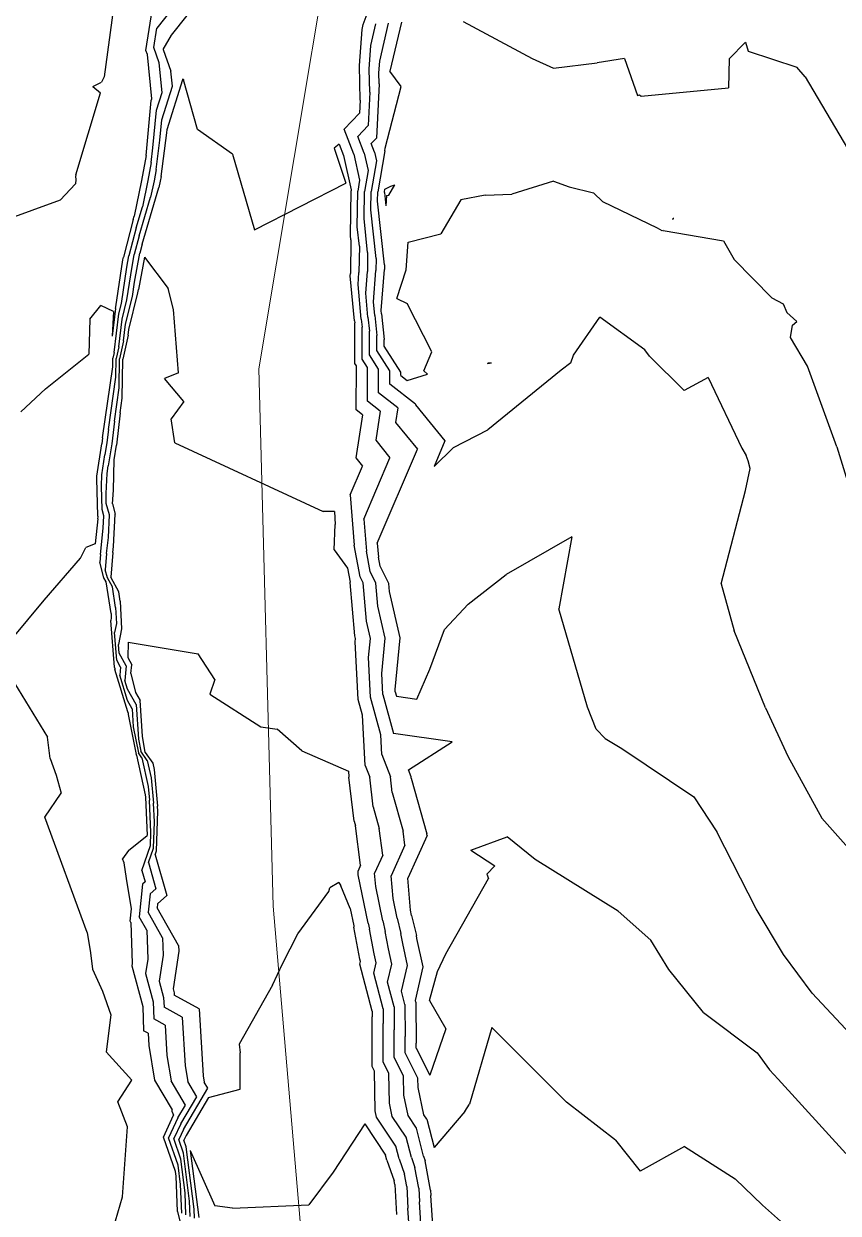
# Model space of a CAD drawing. Header units: metres. Extents: x -1120501 to 1198934, y -4928884 to 66998.
# Drawn here: x -1076.6 to -996.3, y 601.4 to 718.6 of the extents above; entities that cross this region are included whole.
import ezdxf

# ---------------------------------------------------------------- set-up
doc = ezdxf.new("R2010")
doc.units = ezdxf.units.M
doc.layers.add('CL', color=5, linetype='Continuous')
doc.layers.add('SURF2CONTOURS', color=7, linetype='Continuous', lineweight=0)

msp = doc.modelspace()

# ---------------------------------------------------------------- linework, layer by layer
at = {"color": 7, "lineweight": 0}
msp.add_circle((-684.64, 190.5), 66807.04, dxfattribs=at)
at = {"layer": 'CL', "linetype": 'Continuous', "lineweight": 0}
msp.add_lwpolyline([(-1035.69, 1461.09), (-1082.93, 1413.37), (-1091.26, 1383.15), (-1084.6, 1351.38), (-1067.7, 1290.1), (-1046.16, 1235.13), (-1016.3, 1185.51), (-1006.06, 1146.36), (-1008.09, 1097.22), (-1020.7, 1053.43), (-1024.74, 1018.09), (-1020.94, 965.61), (-1026.65, 923.13), (-1037.71, 875.18), (-1038.43, 823.3), (-1042.95, 747.27), (-1053.42, 684.56), (-1051.99, 631.61), (-1045.09, 551.05), (-1064.13, 492.27), (-1082.45, 432.3), (-1085.55, 405.76), (-1067.58, 367.8), (-1082.93, 319.26)], dxfattribs=at)
at = {"layer": 'SURF2CONTOURS', "color": 4, "linetype": 'Continuous', "lineweight": -3}
for p, q in [((-1060.88, 721.41, 272), (-1063.48, 718.14, 272)), ((-1067.73, 720.16, 273), (-1068.67, 713.35, 273)), ((-1042.37, 716.44, 272), (-1041.87, 718.57, 272)), ((-1039.37, 718.72, 273), (-1040.49, 713.91, 273)), ((-1063.77, 716.22, 272), (-1063.48, 718.14, 272)), ((-1063.24, 714.73, 272), (-1063.77, 716.22, 272)), ((-1042.53, 714.1, 272), (-1042.37, 716.44, 272)), ((-1062.95, 711.8, 272), (-1063.24, 714.73, 272)), ((-1042.49, 711.85, 272), (-1042.53, 714.1, 272)), ((-1039.4, 712.39, 273), (-1040.49, 713.91, 273)), ((-1069.79, 712.4, 273), (-1068.94, 712.81, 273)), ((-1068.67, 713.35, 273), (-1068.94, 712.81, 273)), ((-1062.45, 708.17, 271), (-1060.92, 713.08, 271)), ((-1060.89, 713.16, 271), (-1060.93, 713.09, 271)), ((-1060.93, 713.09, 271), (-1060.93, 713.09, 271)), ((-1060.92, 713.08, 271), (-1060.93, 713.09, 271)), ((-1060.89, 713.16, 271), (-1060.85, 713.06, 271)), ((-1059.45, 708.15, 271), (-1060.85, 713.06, 271)), ((-1071.45, 703.69, 273), (-1069.04, 711.76, 273)), ((-1069.79, 712.4, 273), (-1069.04, 711.76, 273)), ((-1063.5, 710.06, 272), (-1062.95, 711.8, 272)), ((-1042.49, 711.85, 272), (-1042.65, 708.54, 272)), ((-1040.98, 706.31, 273), (-1039.4, 712.39, 273)), ((-1063.85, 706.35, 272), (-1063.5, 710.06, 272)), ((-1062.49, 707.84, 271), (-1062.45, 708.17, 271)), ((-1056, 705.72, 271), (-1059.45, 708.15, 271)), ((-1043.67, 707.47, 272), (-1042.65, 708.54, 272)), ((-1063.05, 703.52, 271), (-1062.49, 707.84, 271)), ((-1043.04, 705.82, 272), (-1043.67, 707.47, 272)), ((-1064.04, 704.9, 272), (-1063.85, 706.35, 272)), ((-1056, 705.72, 271), (-1053.86, 698.28, 271)), ((-1045.5, 706.72, 271), (-1045.98, 706.31, 271)), ((-1045.98, 706.31, 271), (-1044.84, 702.87, 271)), ((-1045.5, 706.72, 271), (-1045.08, 705.61, 271)), ((-1045.08, 705.61, 271), (-1044.31, 702.2, 271)), ((-1043.04, 705.82, 272), (-1042.65, 704.12, 272)), ((-1040.99, 706.04, 273), (-1041.7, 702.02, 273)), ((-1040.99, 706.04, 273), (-1040.98, 706.31, 273)), ((-1040.99, 706.04, 273), (-1040.99, 706.04, 273)), ((-1040.99, 706.04, 273), (-1040.99, 706.04, 273)), ((-1040.99, 706.04, 273), (-1040.99, 706.04, 273)), ((-1064.04, 704.9, 272), (-1064.36, 703.12, 272)), ((-1071.45, 703.69, 273), (-1071.48, 703.52, 273)), ((-1071.48, 703.52, 273), (-1071.46, 703.22, 273)), ((-1063.05, 703.52, 271), (-1063.13, 703.07, 271)), ((-1042.65, 704.12, 272), (-1043.01, 702.06, 272)), ((-1071.48, 702.8, 273), (-1073.01, 701.19, 273)), ((-1071.46, 703.22, 273), (-1071.48, 702.8, 273)), ((-1064.92, 696.86, 271), (-1063.27, 702.44, 271)), ((-1064.36, 703.12, 272), (-1064.9, 700.55, 272)), ((-1063.13, 703.07, 271), (-1063.27, 702.44, 271)), ((-1053.86, 698.28, 271), (-1044.84, 702.87, 271)), ((-1044.38, 697.71, 271), (-1044.33, 702.1, 271)), ((-1044.31, 702.2, 271), (-1044.33, 702.1, 271)), ((-1024.36, 703.08, 273), (-1028.49, 701.77, 273)), ((-1024.36, 703.08, 273), (-1022.82, 702.52, 273)), ((-1022.82, 702.52, 273), (-1020.44, 701.93, 273)), ((-1073.01, 701.19, 273), (-1078.6, 699.16, 273)), ((-1043.05, 699.4, 272), (-1043.01, 702.06, 272)), ((-1041.71, 701.09, 273), (-1041.7, 702.02, 273)), ((-1041.04, 694.81, 273), (-1041.71, 701.09, 273)), ((-1033.52, 701.21, 273), (-1035.47, 697.87, 273)), ((-1031.12, 701.68, 273), (-1033.52, 701.21, 273)), ((-1031.12, 701.68, 273), (-1028.49, 701.77, 273)), ((-1020.44, 701.93, 273), (-1019.5, 701.04, 273)), ((-1014.12, 698.42, 273), (-1019.5, 701.04, 273)), ((-1065.52, 698.48, 272), (-1064.9, 700.55, 272)), ((-1042.69, 696.05, 272), (-1043.05, 699.4, 272)), ((-1012.64, 699.32, 273), (-1012.58, 699.4, 273)), ((-1012.64, 699.32, 273), (-1012.52, 699.38, 273)), ((-1012.58, 699.4, 273), (-1012.56, 699.4, 273)), ((-1012.52, 699.38, 273), (-1012.56, 699.4, 273)), ((-1065.52, 698.48, 272), (-1066.23, 695.7, 272)), ((-1044.34, 697.29, 271), (-1044.38, 697.71, 271)), ((-1038.69, 697.06, 273), (-1035.47, 697.87, 273)), ((-1013.66, 698.17, 273), (-1014.12, 698.42, 273)), ((-1013.55, 698.21, 273), (-1013.66, 698.17, 273)), ((-1013.55, 698.21, 273), (-1007.63, 697.18, 273)), ((-1064.92, 696.86, 271), (-1065.15, 695.96, 271)), ((-1044.34, 697.29, 271), (-1044.38, 693.97, 271)), ((-1038.91, 694.32, 273), (-1038.69, 697.06, 273)), ((-1007.63, 697.18, 273), (-1006.55, 695.36, 273)), ((-1066.43, 694.58, 272), (-1066.23, 695.7, 272)), ((-1065.67, 693.11, 271), (-1065.15, 695.96, 271)), ((-1042.69, 696.05, 272), (-1042.71, 694.16, 272)), ((-1006.55, 695.36, 273), (-1002.85, 691.57, 273)), ((-1066.97, 691.02, 272), (-1066.43, 694.58, 272)), ((-1044.4, 693.73, 271), (-1044.38, 693.97, 271)), ((-1042.88, 692.02, 272), (-1042.71, 694.16, 272)), ((-1041.36, 690.32, 273), (-1041.04, 694.35, 273)), ((-1041.04, 694.81, 273), (-1041.04, 694.35, 273)), ((-1039.81, 691.5, 273), (-1038.91, 694.32, 273)), ((-1065.88, 691.71, 271), (-1065.67, 693.11, 271)), ((-1044, 689.31, 271), (-1044.4, 693.73, 271)), ((-1066.56, 688.96, 271), (-1065.88, 691.71, 271)), ((-1042.66, 689.65, 272), (-1042.88, 692.02, 272)), ((-1002.85, 691.57, 273), (-1001.72, 690.97, 273)), ((-1067.22, 689.99, 272), (-1066.97, 691.02, 272)), ((-1039.81, 691.5, 273), (-1038.79, 691.02, 273)), ((-1036.38, 686.26, 273), (-1038.79, 691.02, 273)), ((-1001.72, 690.97, 273), (-1001.36, 690.12, 273)), ((-1067.69, 686.17, 272), (-1067.22, 689.99, 272)), ((-1044, 689.31, 271), (-1043.97, 689.09, 271)), ((-1042.66, 689.65, 272), (-1042.51, 688.27, 272)), ((-1041.33, 689.99, 273), (-1041.36, 690.32, 273)), ((-1041.33, 689.99, 273), (-1041.05, 687.45, 273)), ((-1000.4, 689.23, 273), (-1001.36, 690.12, 273)), ((-1000.82, 688.87, 273), (-1000.4, 689.23, 273)), ((-1066.76, 687.32, 271), (-1066.56, 688.96, 271)), ((-1043.95, 685.09, 271), (-1043.97, 689.09, 271)), ((-1042.5, 685.95, 272), (-1042.51, 688.27, 272)), ((-1001.02, 687.66, 273), (-1000.82, 688.87, 273)), ((-1066.76, 687.32, 271), (-1067.14, 685.55, 271)), ((-1041.05, 686.82, 273), (-1041.05, 687.45, 273)), ((-999.35, 684.84, 273), (-1001.02, 687.66, 273)), ((-1067.69, 686.17, 272), (-1067.8, 685.63, 272)), ((-1041.61, 684.54, 272), (-1042.5, 685.95, 272)), ((-1039.42, 684.23, 273), (-1041.05, 686.82, 273)), ((-1037.14, 684.39, 273), (-1036.38, 686.26, 273)), ((-1068.82, 677.76, 272), (-1067.82, 684.78, 272)), ((-1067.82, 684.78, 272), (-1067.8, 685.63, 272)), ((-1067.19, 682.7, 271), (-1067.14, 685.55, 271)), ((-1043.8, 684.86, 271), (-1043.95, 685.09, 271)), ((-1043.81, 680.52, 271), (-1043.8, 684.86, 271)), ((-1041.62, 682.22, 272), (-1041.61, 684.54, 272)), ((-996.45, 676.87, 273), (-999.35, 684.84, 273)), ((-1039.42, 683.92, 273), (-1039.42, 684.23, 273)), ((-1039.42, 683.92, 273), (-1038.8, 683.43, 273)), ((-1038.8, 683.43, 273), (-1036.79, 684.03, 273)), ((-1037.14, 684.39, 273), (-1036.79, 684.03, 273)), ((-1067.66, 679.42, 271), (-1067.19, 682.7, 271)), ((-1039.72, 680.74, 272), (-1041.62, 682.22, 272)), ((-1043.21, 680.05, 271), (-1043.87, 675.8, 271)), ((-1043.21, 680.05, 271), (-1043.81, 680.52, 271)), ((-1039.72, 680.74, 272), (-1039.94, 679.29, 272)), ((-1067.66, 679.42, 271), (-1067.92, 677.19, 271)), ((-1039.94, 679.29, 272), (-1037.78, 676.64, 272)), ((-1068.82, 677.76, 272), (-1068.86, 677.46, 272)), ((-1069.39, 673.98, 272), (-1068.9, 677.17, 272)), ((-1068.86, 677.46, 272), (-1068.9, 677.17, 272)), ((-1067.92, 677.19, 271), (-1068.27, 675, 271)), ((-1041.74, 667.4, 272), (-1037.78, 676.64, 272)), ((-996.45, 676.87, 273), (-993.1, 665.97, 273)), ((-1043.87, 675.8, 271), (-1043.2, 674.99, 271)), ((-1069.4, 673.74, 272), (-1069.39, 673.98, 272)), ((-1068.48, 672.28, 271), (-1068.38, 674.27, 271)), ((-1068.38, 674.27, 271), (-1068.27, 675, 271)), ((-1044.42, 672.15, 271), (-1043.2, 674.99, 271)), ((-1069.29, 670.09, 272), (-1069.4, 673.74, 272)), ((-1068.45, 671.31, 271), (-1068.48, 672.28, 271)), ((-1044.42, 672.15, 271), (-1044.02, 667.21, 271)), ((-1068.15, 670.17, 271), (-1068.45, 671.31, 271)), ((-1069.28, 669.79, 272), (-1069.54, 667.31, 272)), ((-1069.27, 669.99, 272), (-1069.29, 670.09, 272)), ((-1069.28, 669.79, 272), (-1069.27, 669.99, 272)), ((-1068.25, 667.96, 271), (-1068.15, 670.17, 271)), ((-1070.99, 665.91, 272), (-1070.46, 666.96, 272)), ((-1069.54, 667.31, 272), (-1070.46, 666.96, 272)), ((-1068.42, 666.38, 271), (-1068.25, 667.96, 271)), ((-1043.44, 664.07, 271), (-1044.02, 667.21, 271)), ((-1041.74, 667.4, 272), (-1041.63, 666.01, 272)), ((-1022.58, 668.01, 272), (-1029.04, 664.3, 272)), ((-1022.58, 668.01, 272), (-1023.85, 660.92, 272)), ((-1074.58, 661.76, 272), (-1070.99, 665.91, 272)), ((-1068.42, 666.38, 271), (-1068.55, 664.78, 271)), ((-1041.46, 665.13, 272), (-1041.63, 666.01, 272)), ((-1068.32, 663.96, 271), (-1068.55, 664.78, 271)), ((-1040.61, 663.42, 272), (-1041.46, 665.13, 272)), ((-1067.84, 663.09, 271), (-1068.32, 663.96, 271)), ((-1043.14, 663.47, 271), (-1043.44, 664.07, 271)), ((-1042.81, 659.72, 271), (-1043.14, 663.47, 271)), ((-1040.54, 662.62, 272), (-1040.61, 663.42, 272)), ((-1032.79, 661.37, 272), (-1029.04, 664.3, 272)), ((-1067.53, 661.06, 271), (-1067.84, 663.09, 271)), ((-1039.5, 658.05, 272), (-1040.54, 662.62, 272)), ((-1077.81, 657.9, 272), (-1074.58, 661.76, 272)), ((-1035.11, 658.9, 272), (-1032.79, 661.37, 272)), ((-1067.53, 661.06, 271), (-1067.46, 659.49, 271)), ((-1021.03, 651.23, 272), (-1023.85, 660.92, 272)), ((-1067.46, 659.49, 271), (-1067.63, 658.59, 271)), ((-1042.42, 658.01, 271), (-1042.81, 659.72, 271)), ((-1036.57, 654.96, 272), (-1035.11, 658.9, 272)), ((-1067.42, 655.87, 271), (-1067.63, 658.59, 271)), ((-1066.31, 657.65, 270), (-1066.34, 656.11, 270)), ((-1066.31, 657.65, 270), (-1059.39, 656.49, 270)), ((-1042.61, 656.11, 271), (-1042.42, 658.01, 271)), ((-1039.99, 652.98, 272), (-1039.5, 658.05, 272)), ((-1057.74, 653.97, 270), (-1059.39, 656.49, 270)), ((-1078.99, 655.97, 272), (-1074.26, 648.26, 272)), ((-1067.42, 655.85, 271), (-1067.42, 655.87, 271)), ((-1067.05, 655.18, 271), (-1067.42, 655.85, 271)), ((-1066.34, 656.11, 270), (-1065.95, 655.41, 270)), ((-1066.03, 654.56, 270), (-1065.95, 655.41, 270)), ((-1042.4, 652.23, 271), (-1042.61, 656.11, 271)), ((-1067.05, 655.18, 271), (-1067.12, 654.4, 271)), ((-1066.36, 651.88, 271), (-1067.12, 654.4, 271)), ((-1066.03, 654.56, 270), (-1065.57, 652.67, 270)), ((-1037.83, 652.03, 272), (-1036.57, 654.96, 272)), ((-1057.74, 653.97, 270), (-1058.24, 652.52, 270)), ((-1039.98, 652.75, 272), (-1039.99, 652.98, 272)), ((-1065.91, 651.08, 271), (-1066.36, 651.88, 271)), ((-1065.57, 652.67, 270), (-1065.12, 651.88, 270)), ((-1064.89, 648.37, 270), (-1065.12, 651.88, 270)), ((-1058.24, 652.52, 270), (-1053.22, 649.29, 270)), ((-1041.4, 648.51, 271), (-1042.4, 652.23, 271)), ((-1039.98, 652.75, 272), (-1039.86, 652.31, 272)), ((-1039.86, 652.31, 272), (-1037.83, 652.03, 272)), ((-1065.91, 651.08, 271), (-1065.79, 649.3, 271)), ((-1020.16, 649.06, 272), (-1021.03, 651.23, 272)), ((-1073.97, 646.16, 272), (-1074.26, 648.26, 272)), ((-1065.79, 649.3, 271), (-1065.29, 646.73, 271)), ((-1064.62, 646.76, 270), (-1064.89, 648.37, 270)), ((-1053.22, 649.29, 270), (-1051.62, 649.05, 270)), ((-1049.18, 646.92, 270), (-1051.62, 649.05, 270)), ((-1041.29, 646.58, 271), (-1041.4, 648.51, 271)), ((-1019.29, 648.13, 272), (-1020.16, 649.06, 272)), ((-1019.29, 648.13, 272), (-1017.63, 647.15, 272)), ((-1017.63, 647.15, 272), (-1010.55, 642.39, 272)), ((-1073.97, 646.16, 272), (-1073.4, 644.53, 272)), ((-1064.94, 646.25, 271), (-1065.29, 646.73, 271)), ((-1064.94, 646.25, 271), (-1064.33, 643.42, 271)), ((-1064.62, 646.76, 270), (-1063.88, 645.72, 270)), ((-1049.18, 646.92, 270), (-1044.58, 644.93, 270)), ((-1041.29, 646.58, 271), (-1040.45, 644.36, 271)), ((-1063.88, 645.72, 270), (-1063.74, 645.09, 270)), ((-1063.74, 645.09, 270), (-1063.39, 641.46, 270)), ((-1044.58, 644.93, 270), (-1044.55, 644.36, 270)), ((-1073.4, 644.53, 272), (-1072.9, 642.75, 272)), ((-1044.55, 644.36, 270), (-1044.53, 644.33, 270)), ((-1044.03, 639.99, 270), (-1044.53, 644.33, 270)), ((-1040.28, 642.81, 271), (-1040.45, 644.36, 271)), ((-1074.5, 640.4, 272), (-1072.9, 642.75, 272)), ((-1064.33, 643.42, 271), (-1064.2, 642.07, 271)), ((-1040.28, 642.81, 271), (-1039.2, 639.01, 271)), ((-1010.55, 642.39, 272), (-1008.27, 638.96, 272)), ((-1064.06, 638.87, 271), (-1064.2, 642.07, 271)), ((-1063.37, 640.99, 270), (-1063.39, 641.46, 270)), ((-1070.35, 629.03, 272), (-1074.5, 640.4, 272)), ((-1063.5, 637.06, 270), (-1063.37, 640.99, 270)), ((-1044.03, 639.99, 270), (-1043.9, 639.53, 270)), ((-1064.1, 637.6, 271), (-1064.06, 638.87, 271)), ((-1043.39, 635.66, 270), (-1043.9, 639.53, 270)), ((-1039.02, 637.62, 271), (-1039.2, 639.01, 271)), ((-1004.41, 631.36, 272), (-1008.27, 638.96, 272)), ((-1064.94, 635.14, 271), (-1064.1, 637.6, 271)), ((-1063.63, 636.68, 270), (-1063.5, 637.06, 270)), ((-1063.63, 636.68, 270), (-1062.5, 632.67, 270)), ((-1039.02, 637.62, 271), (-1040.38, 634.62, 271)), ((-1043.39, 635.66, 270), (-1043.64, 635.11, 270)), ((-1064.94, 635.14, 271), (-1064.62, 634.01, 271)), ((-1043.61, 634.7, 270), (-1043.64, 635.11, 270)), ((-1042.64, 629.93, 270), (-1043.61, 634.7, 270)), ((-1040.18, 632.39, 271), (-1040.38, 634.62, 271)), ((-1064.87, 633.78, 271), (-1065.21, 630.58, 271)), ((-1064.62, 634.01, 271), (-1064.87, 633.78, 271)), ((-1063.39, 631.85, 270), (-1063.43, 631.47, 270)), ((-1062.5, 632.67, 270), (-1063.39, 631.85, 270)), ((-1039.79, 630.44, 271), (-1040.18, 632.39, 271)), ((-1061.33, 627.73, 270), (-1063.43, 631.47, 270)), ((-1001.7, 626.85, 272), (-1004.41, 631.36, 272)), ((-1064.47, 629.26, 271), (-1065.21, 630.58, 271)), ((-1042.64, 629.93, 270), (-1042.5, 629.35, 270)), ((-1039.79, 630.44, 271), (-1039.42, 628.93, 271)), ((-1070.35, 629.03, 272), (-1070.02, 627.01, 272)), ((-1064.47, 629.26, 271), (-1064.37, 626.39, 271)), ((-1042.04, 626.92, 270), (-1042.5, 629.35, 270)), ((-1039.23, 627.93, 271), (-1039.42, 628.93, 271)), ((-1061.31, 627.2, 270), (-1061.87, 623.49, 270)), ((-1061.33, 627.73, 270), (-1061.31, 627.2, 270)), ((-1038.76, 625.77, 271), (-1039.23, 627.93, 271)), ((-1070.02, 627.01, 272), (-1069.82, 625.41, 272)), ((-1064.37, 626.39, 271), (-1064.58, 624.99, 271)), ((-1042.09, 625.01, 270), (-1041.85, 626.04, 270)), ((-1041.85, 626.04, 270), (-1042.04, 626.92, 270)), ((-998.88, 623.04, 272), (-1001.7, 626.85, 272)), ((-1069.82, 625.41, 272), (-1068.83, 623.26, 272)), ((-1064.58, 624.99, 271), (-1063.83, 622.18, 271)), ((-1041.16, 621.49, 270), (-1042.09, 625.01, 270)), ((-1039.35, 623.23, 271), (-1038.76, 625.77, 271)), ((-1068.83, 623.26, 272), (-1067.99, 620.92, 272)), ((-1061.87, 623.49, 270), (-1061.76, 623.09, 270)), ((-1061.76, 623.09, 270), (-1061.75, 622.84, 270)), ((-1059.3, 621.49, 270), (-1061.75, 622.84, 270)), ((-1039.01, 621.93, 271), (-1039.35, 623.23, 271)), ((-992.4, 616.11, 272), (-998.88, 623.04, 272)), ((-1063.83, 622.18, 271), (-1063.77, 620.51, 271)), ((-1059.3, 621.49, 270), (-1058.9, 614.9, 270)), ((-1041.16, 621.49, 270), (-1041.15, 620.07, 270)), ((-1039.01, 621.93, 271), (-1038.99, 618.77, 271)), ((-1067.99, 620.92, 272), (-1068.45, 617.26, 272)), ((-1062.65, 619.9, 271), (-1063.77, 620.51, 271)), ((-1041.16, 616.27, 270), (-1041.15, 620.07, 270)), ((-1062.65, 619.9, 271), (-1062.47, 616.89, 271)), ((-1030.44, 619.66, 271), (-1032.66, 612.1, 271)), ((-1030.44, 619.66, 271), (-1023.1, 612.29, 271)), ((-1038.99, 617.17, 271), (-1038.99, 618.77, 271)), ((-1068.45, 617.26, 272), (-1065.93, 614.48, 272)), ((-1062.47, 616.89, 271), (-1062.06, 614.41, 271)), ((-1037.73, 614.68, 271), (-1038.99, 617.17, 271)), ((-1040.59, 615.13, 270), (-1041.16, 616.27, 270)), ((-1067.32, 612.33, 272), (-1065.93, 614.48, 272)), ((-1060.64, 612.02, 271), (-1062.06, 614.41, 271)), ((-1058.9, 614.9, 270), (-1058.8, 614.27, 270)), ((-1058.44, 613.67, 270), (-1058.8, 614.27, 270)), ((-1040.53, 612.22, 270), (-1040.59, 615.13, 270)), ((-1037.72, 613.76, 271), (-1037.73, 614.68, 271)), ((-1060.85, 609.6, 270), (-1058.44, 613.67, 270)), ((-1037.15, 611.05, 271), (-1037.72, 613.76, 271)), ((-1066.37, 609.87, 272), (-1067.32, 612.33, 272)), ((-1061.4, 610.75, 271), (-1060.64, 612.02, 271)), ((-1040.26, 610.91, 270), (-1040.53, 612.22, 270)), ((-1033.12, 611.38, 271), (-1032.66, 612.1, 271)), ((-1018.26, 608.56, 271), (-1023.1, 612.29, 271)), ((-1061.4, 610.75, 271), (-1062.31, 608.79, 271)), ((-1038.89, 608.86, 270), (-1040.26, 610.91, 270)), ((-1036.87, 610.62, 271), (-1037.15, 611.05, 271)), ((-1033.12, 611.38, 271), (-1036.15, 607.85, 271)), ((-1066.84, 602.97, 272), (-1066.37, 609.87, 272)), ((-1060.85, 609.6, 270), (-1061.3, 608.63, 270)), ((-1042.98, 610.18, 269), (-1046.08, 605.42, 269)), ((-1042.98, 610.18, 269), (-1040.92, 607.09, 269)), ((-1036.87, 610.62, 271), (-1036.15, 607.85, 271)), ((-1061.37, 606.09, 271), (-1062.31, 608.79, 271)), ((-1060.84, 607.29, 270), (-1061.3, 608.63, 270)), ((-1038.38, 606.85, 270), (-1038.89, 608.86, 270)), ((-1018.26, 608.56, 271), (-1015.84, 605.51, 271)), ((-1060.24, 602.56, 270), (-1060.84, 607.29, 270)), ((-1060.19, 607.54, 269), (-1057.75, 602.09, 269)), ((-1060.19, 607.54, 269), (-1059.34, 600.93, 269)), ((-1011.47, 607.94, 271), (-1015.84, 605.51, 271)), ((-1011.47, 607.94, 271), (-1006.45, 604.75, 271)), ((-1061.13, 604.2, 271), (-1061.37, 606.09, 271)), ((-1040.79, 606.59, 269), (-1040.92, 607.09, 269)), ((-1040.79, 606.59, 269), (-1040.08, 604.57, 269)), ((-1038.38, 606.85, 270), (-1038.03, 605.87, 270)), ((-1046.08, 605.42, 269), (-1048.48, 602.2, 269)), ((-1037.66, 603.83, 270), (-1038.03, 605.87, 270)), ((-1061.02, 601.36, 271), (-1061.13, 604.2, 271)), ((-1040.01, 604.18, 269), (-1040.08, 604.57, 269)), ((-1040.01, 604.18, 269), (-1039.86, 601.25, 269)), ((-1037.66, 603.83, 270), (-1037.59, 602.49, 270)), ((-1003.77, 602.17, 271), (-1006.45, 604.75, 271)), ((-1067.76, 599.84, 272), (-1066.84, 602.97, 272)), ((-1060.18, 601.05, 270), (-1060.24, 602.56, 270)), ((-1037.37, 599.26, 270), (-1037.59, 602.49, 270)), ((-1056.02, 601.87, 269), (-1057.75, 602.09, 269)), ((-1056.02, 601.87, 269), (-1048.48, 602.2, 269)), ((-997.57, 596.68, 271), (-1003.77, 602.17, 271))]:
    msp.add_line(p, q, dxfattribs=at)
at = {"layer": 'SURF2CONTOURS', "color": 2, "linetype": 'Continuous', "lineweight": -3}
for p, q in [((-1062.04, 717.45, 271.5), (-1058.72, 721.63, 271.5)), ((-1064.54, 715.94, 272.5), (-1063.91, 720.09, 272.5)), ((-1043.24, 718, 271.5), (-1043.12, 718.5, 271.5)), ((-1043.12, 718.5, 271.5), (-1042.74, 719.55, 271.5)), ((-1041.5, 714.88, 272.5), (-1040.62, 718.64, 272.5)), ((-1033.27, 718.8, 273.5), (-1026.48, 715.15, 273.5)), ((-1062.85, 716.05, 271.5), (-1062.04, 717.45, 271.5)), ((-1043.48, 714.45, 271.5), (-1043.24, 718, 271.5)), ((-1005.46, 716.77, 273.5), (-1007.04, 715.11, 273.5)), ((-1005.46, 716.77, 273.5), (-1005.19, 715.88, 273.5)), ((-1064.4, 715.56, 272.5), (-1064.54, 715.94, 272.5)), ((-1063.97, 711.17, 272.5), (-1064.4, 715.56, 272.5)), ((-1062.85, 716.05, 271.5), (-1062.08, 713.91, 271.5)), ((-1026.48, 715.15, 273.5), (-1024.36, 714.2, 273.5)), ((-1017.37, 715.15, 273.5), (-1020.06, 714.72, 273.5)), ((-1017.37, 715.15, 273.5), (-1016.1, 711.52, 273.5)), ((-1007.04, 715.11, 273.5), (-1007.13, 712.26, 273.5)), ((-1005.19, 715.88, 273.5), (-1000.38, 714.31, 273.5)), ((-1061.94, 712.44, 271.5), (-1062.08, 713.91, 271.5)), ((-1043.42, 711.05, 271.5), (-1043.48, 714.45, 271.5)), ((-1041.58, 713.74, 272.5), (-1041.5, 714.88, 272.5)), ((-1024.36, 714.2, 273.5), (-1020.06, 714.72, 273.5)), ((-999.57, 713.34, 273.5), (-1000.38, 714.31, 273.5)), ((-1041.56, 712.65, 272.5), (-1041.82, 707.29, 272.5)), ((-1041.56, 712.65, 272.5), (-1041.58, 713.74, 272.5)), ((-999.57, 713.34, 273.5), (-993.14, 702.46, 273.5)), ((-1062.98, 709.12, 271.5), (-1061.94, 712.44, 271.5)), ((-1016.1, 711.52, 273.5), (-1015.91, 711.57, 273.5)), ((-1015.91, 711.57, 273.5), (-1015.74, 711.43, 273.5)), ((-1015.74, 711.43, 273.5), (-1007.13, 712.26, 273.5)), ((-1064.53, 705.61, 272.5), (-1064.02, 711, 272.5)), ((-1064.02, 711, 272.5), (-1063.97, 711.17, 272.5)), ((-1043.42, 711.05, 271.5), (-1043.48, 709.78, 271.5)), ((-1045, 708.19, 271.5), (-1043.48, 709.78, 271.5)), ((-1063.17, 707.1, 271.5), (-1062.98, 709.12, 271.5)), ((-1044.06, 705.72, 271.5), (-1045, 708.19, 271.5)), ((-1063.54, 704.21, 271.5), (-1063.17, 707.1, 271.5)), ((-1042.33, 706.76, 272.5), (-1041.82, 707.29, 272.5)), ((-1064.53, 705.6, 272.5), (-1064.53, 705.61, 272.5)), ((-1044.06, 705.72, 271.5), (-1043.48, 703.16, 271.5)), ((-1042.01, 705.93, 272.5), (-1042.33, 706.76, 272.5)), ((-1042.01, 705.93, 272.5), (-1041.82, 705.08, 272.5)), ((-1064.53, 705.6, 272.5), (-1064.98, 703.14, 272.5)), ((-1041.82, 705.08, 272.5), (-1042.36, 702.04, 272.5)), ((-1063.54, 704.21, 271.5), (-1063.75, 703.1, 271.5)), ((-1064.98, 703.14, 272.5), (-1065.72, 699.6, 272.5)), ((-1063.75, 703.1, 271.5), (-1064.09, 701.49, 271.5)), ((-1043.48, 703.16, 271.5), (-1043.67, 702.08, 271.5)), ((-1041.04, 702, 273.5), (-1040.99, 702.29, 273.5)), ((-1040.99, 702.29, 273.5), (-1040.41, 702.58, 273.5)), ((-1040.59, 701.7, 273.5), (-1040.02, 702.69, 273.5)), ((-1040.41, 702.58, 273.5), (-1040.02, 702.69, 273.5)), ((-1065.22, 697.67, 271.5), (-1064.09, 701.49, 271.5)), ((-1043.72, 698.55, 271.5), (-1043.67, 702.08, 271.5)), ((-1042.38, 700.24, 272.5), (-1042.36, 702.04, 272.5)), ((-1041.04, 701.94, 273.5), (-1041.04, 702, 273.5)), ((-1041.04, 701.94, 273.5), (-1040.91, 700.65, 273.5)), ((-1040.82, 701.64, 273.5), (-1040.91, 700.65, 273.5)), ((-1040.82, 701.64, 273.5), (-1040.59, 701.7, 273.5)), ((-1041.86, 695.43, 272.5), (-1042.38, 700.24, 272.5)), ((-1065.82, 699.29, 272.5), (-1066.76, 695.57, 272.5)), ((-1065.82, 699.29, 272.5), (-1065.72, 699.6, 272.5)), ((-1065.22, 697.67, 271.5), (-1065.69, 695.83, 271.5)), ((-1043.51, 696.67, 271.5), (-1043.72, 698.55, 271.5)), ((-1043.51, 696.67, 271.5), (-1043.55, 694.07, 271.5)), ((-1067.51, 690.67, 272.5), (-1066.81, 695.31, 272.5)), ((-1066.81, 695.31, 272.5), (-1066.76, 695.57, 272.5)), ((-1066.05, 693.84, 271.5), (-1065.69, 695.83, 271.5)), ((-1064.7, 695.59, 270.5), (-1065.29, 692.38, 270.5)), ((-1064.7, 695.59, 270.5), (-1062.37, 692.49, 270.5)), ((-1041.86, 695.43, 272.5), (-1041.88, 694.26, 272.5)), ((-1043.64, 692.87, 271.5), (-1043.55, 694.07, 271.5)), ((-1042.12, 691.17, 272.5), (-1041.88, 694.26, 272.5)), ((-1066.42, 691.36, 271.5), (-1066.05, 693.84, 271.5)), ((-1043.33, 689.48, 271.5), (-1043.64, 692.87, 271.5)), ((-1066.23, 688.45, 270.5), (-1065.34, 692.05, 270.5)), ((-1065.34, 692.05, 270.5), (-1065.29, 692.38, 270.5)), ((-1061.84, 690.41, 270.5), (-1062.37, 692.49, 270.5)), ((-1070.06, 689.45, 272.5), (-1068.98, 690.8, 272.5)), ((-1067.74, 690.23, 272.5), (-1068.98, 690.8, 272.5)), ((-1067.55, 690.51, 272.5), (-1067.88, 687.79, 272.5)), ((-1067.55, 690.51, 272.5), (-1067.51, 690.67, 272.5)), ((-1066.89, 689.48, 271.5), (-1066.42, 691.36, 271.5)), ((-1061.35, 684.19, 270.5), (-1061.84, 690.41, 270.5)), ((-1041.99, 689.82, 272.5), (-1042.12, 691.17, 272.5)), ((-1070.06, 689.45, 272.5), (-1070.16, 686.01, 272.5)), ((-1067.74, 690.23, 272.5), (-1067.88, 687.79, 272.5)), ((-1067.22, 686.74, 271.5), (-1066.89, 689.48, 271.5)), ((-1043.33, 689.48, 271.5), (-1043.24, 688.68, 271.5)), ((-1041.99, 689.82, 272.5), (-1041.78, 687.86, 272.5)), ((-1022.4, 685.93, 272.5), (-1019.79, 689.65, 272.5)), ((-1015.38, 686.44, 272.5), (-1019.79, 689.65, 272.5)), ((-1066.3, 687.89, 270.5), (-1066.23, 688.45, 270.5)), ((-1043.22, 685.52, 271.5), (-1043.24, 688.68, 271.5)), ((-1066.3, 687.89, 270.5), (-1066.81, 685.51, 270.5)), ((-1041.78, 686.38, 272.5), (-1041.78, 687.86, 272.5)), ((-1074.43, 682.59, 272.5), (-1070.16, 686.01, 272.5)), ((-1067.22, 686.74, 271.5), (-1067.47, 685.59, 271.5)), ((-1040.51, 684.38, 272.5), (-1041.78, 686.38, 272.5)), ((-1022.66, 685.15, 272.5), (-1022.4, 685.93, 272.5)), ((-1014.92, 685.81, 272.5), (-1015.38, 686.44, 272.5)), ((-1014.92, 685.81, 272.5), (-1011.5, 682.42, 272.5)), ((-1067.5, 683.74, 271.5), (-1067.47, 685.59, 271.5)), ((-1066.88, 681.67, 270.5), (-1066.81, 685.51, 270.5)), ((-1042.71, 684.7, 271.5), (-1043.22, 685.52, 271.5)), ((-1042.71, 681.37, 271.5), (-1042.71, 684.7, 271.5)), ((-1030.86, 685.14, 272.5), (-1030.83, 685.13, 272.5)), ((-1030.86, 685.14, 272.5), (-1030.83, 685.09, 272.5)), ((-1030.83, 685.08, 272.5), (-1030.84, 685.09, 272.5)), ((-1030.84, 685.09, 272.5), (-1030.83, 685.09, 272.5)), ((-1030.82, 685.13, 272.5), (-1030.83, 685.13, 272.5)), ((-1030.49, 685.12, 272.5), (-1030.83, 685.08, 272.5)), ((-1030.49, 685.12, 272.5), (-1030.82, 685.13, 272.5)), ((-1022.66, 685.15, 272.5), (-1023.63, 684.44, 272.5)), ((-1068.24, 678.59, 271.5), (-1067.5, 683.74, 271.5)), ((-1061.35, 684.19, 270.5), (-1062.7, 683.63, 270.5)), ((-1060.81, 681.36, 270.5), (-1062.7, 683.63, 270.5)), ((-1040.52, 683.07, 272.5), (-1040.51, 684.38, 272.5)), ((-1023.63, 684.44, 272.5), (-1030.85, 678.57, 272.5)), ((-1009.12, 683.73, 272.5), (-1011.5, 682.42, 272.5)), ((-1009.12, 683.73, 272.5), (-1005.81, 676.74, 272.5)), ((-1076.87, 680.34, 272.5), (-1074.43, 682.59, 272.5)), ((-1037.97, 681.08, 272.5), (-1040.52, 683.07, 272.5)), ((-1067.08, 680.25, 270.5), (-1066.88, 681.67, 270.5)), ((-1060.81, 681.36, 270.5), (-1062.06, 679.63, 270.5)), ((-1041.47, 680.39, 271.5), (-1042.71, 681.37, 271.5)), ((-1037.97, 681.08, 272.5), (-1037.98, 681.03, 272.5)), ((-1037.98, 681.03, 272.5), (-1035.07, 677.46, 272.5)), ((-1067.08, 680.25, 270.5), (-1067.45, 677.05, 270.5)), ((-1041.47, 680.39, 271.5), (-1041.9, 677.54, 271.5)), ((-1061.7, 677.28, 270.5), (-1062.06, 679.63, 270.5)), ((-1068.24, 678.59, 271.5), (-1068.39, 677.32, 271.5)), ((-1041.9, 677.54, 271.5), (-1040.49, 675.81, 271.5)), ((-1034.23, 676.83, 272.5), (-1030.85, 678.57, 272.5)), ((-1068.39, 677.32, 271.5), (-1068.59, 676.09, 271.5)), ((-1067.68, 675.6, 270.5), (-1067.45, 677.05, 270.5)), ((-1061.7, 677.28, 270.5), (-1047.07, 670.52, 270.5)), ((-1035.07, 677.46, 272.5), (-1036.14, 674.95, 272.5)), ((-1034.23, 676.83, 272.5), (-1036.14, 674.95, 272.5)), ((-1005.81, 676.74, 272.5), (-1005.38, 676.02, 272.5)), ((-1068.89, 674.13, 271.5), (-1068.59, 676.09, 271.5)), ((-1067.74, 672.62, 270.5), (-1067.68, 675.6, 270.5)), ((-1043.08, 669.77, 271.5), (-1040.49, 675.81, 271.5)), ((-1005.19, 675.5, 272.5), (-1005.38, 676.02, 272.5)), ((-1004.97, 674.76, 272.5), (-1005.19, 675.5, 272.5)), ((-1068.94, 673.01, 271.5), (-1068.89, 674.13, 271.5)), ((-1005.45, 672.57, 272.5), (-1004.97, 674.76, 272.5)), ((-1068.87, 670.7, 271.5), (-1068.94, 673.01, 271.5)), ((-1067.85, 671.26, 270.5), (-1067.74, 672.62, 270.5)), ((-1007.85, 663.37, 272.5), (-1005.45, 672.57, 272.5)), ((-1068.71, 670.08, 271.5), (-1068.87, 670.7, 271.5)), ((-1067.85, 671.26, 270.5), (-1067.59, 670.25, 270.5)), ((-1045.96, 670.51, 270.5), (-1047.07, 670.52, 270.5)), ((-1045.96, 670.51, 270.5), (-1045.88, 669.23, 270.5)), ((-1068.77, 668.87, 271.5), (-1068.71, 670.08, 271.5)), ((-1067.74, 667.05, 270.5), (-1067.59, 670.25, 270.5)), ((-1043.08, 669.77, 271.5), (-1042.82, 666.61, 271.5)), ((-1069.04, 666.27, 271.5), (-1068.77, 668.87, 271.5)), ((-1045.99, 666.73, 270.5), (-1045.88, 669.23, 270.5)), ((-1067.8, 666.48, 270.5), (-1067.74, 667.05, 270.5)), ((-1069.04, 666.27, 271.5), (-1069.1, 665.51, 271.5)), ((-1067.8, 666.48, 270.5), (-1067.99, 664.05, 270.5)), ((-1045.99, 666.73, 270.5), (-1044.69, 664.94, 270.5)), ((-1042.45, 664.6, 271.5), (-1042.82, 666.61, 271.5)), ((-1068.68, 663.97, 271.5), (-1069.1, 665.51, 271.5)), ((-1044.69, 664.94, 270.5), (-1044.43, 663.54, 270.5)), ((-1041.88, 663.44, 271.5), (-1042.45, 664.6, 271.5)), ((-1068.47, 663.58, 271.5), (-1068.68, 663.97, 271.5)), ((-1067.98, 660.46, 271.5), (-1068.47, 663.58, 271.5)), ((-1067.97, 663.96, 270.5), (-1067.99, 664.05, 270.5)), ((-1067.22, 662.6, 270.5), (-1067.97, 663.96, 270.5)), ((-1044.41, 663.5, 270.5), (-1044.43, 663.54, 270.5)), ((-1043.95, 658.27, 270.5), (-1044.41, 663.5, 270.5)), ((-1041.68, 661.17, 271.5), (-1041.88, 663.44, 271.5)), ((-1067.07, 661.66, 270.5), (-1067.22, 662.6, 270.5)), ((-1007.85, 663.37, 272.5), (-1006.55, 658.75, 272.5)), ((-1067.07, 661.66, 270.5), (-1066.96, 658.96, 270.5)), ((-1040.96, 658.03, 271.5), (-1041.68, 661.17, 271.5)), ((-1067.96, 660.02, 271.5), (-1068.01, 659.77, 271.5)), ((-1067.98, 660.46, 271.5), (-1067.96, 660.02, 271.5)), ((-1067.66, 655.17, 271.5), (-1068.01, 659.77, 271.5)), ((-1066.96, 658.96, 270.5), (-1067.26, 657.42, 270.5)), ((-1003.48, 651.15, 272.5), (-1006.55, 658.75, 272.5)), ((-1043.88, 657.99, 270.5), (-1043.95, 658.27, 270.5)), ((-1043.91, 657.67, 270.5), (-1043.88, 657.99, 270.5)), ((-1043.61, 651.97, 270.5), (-1043.91, 657.67, 270.5)), ((-1041.3, 654.54, 271.5), (-1040.96, 658.03, 271.5)), ((-1067.19, 656.56, 270.5), (-1067.26, 657.42, 270.5)), ((-1067.19, 656.54, 270.5), (-1067.19, 656.56, 270.5)), ((-1066.5, 655.29, 270.5), (-1067.19, 656.54, 270.5)), ((-1066.5, 655.29, 270.5), (-1066.63, 653.86, 270.5)), ((-1067.6, 655.06, 271.5), (-1067.66, 655.17, 271.5)), ((-1067.66, 655.17, 271.5), (-1067.66, 655.17, 271.5)), ((-1067.6, 655.06, 271.5), (-1067.61, 654.94, 271.5)), ((-1066.34, 650.76, 271.5), (-1067.61, 654.94, 271.5)), ((-1041.19, 652.49, 271.5), (-1041.3, 654.54, 271.5)), ((-1066.37, 652.99, 270.5), (-1066.63, 653.86, 270.5)), ((-1065.51, 651.48, 270.5), (-1066.37, 652.99, 270.5)), ((-1043.2, 650.44, 270.5), (-1043.61, 651.97, 270.5)), ((-1041.19, 652.49, 271.5), (-1040.15, 648.62, 271.5)), ((-1066.3, 650.68, 271.5), (-1066.34, 650.76, 271.5)), ((-1066.3, 650.68, 271.5), (-1066.29, 650.52, 271.5)), ((-1066.29, 650.52, 271.5), (-1065.52, 646.58, 271.5)), ((-1065.51, 651.48, 270.5), (-1065.29, 648.09, 270.5)), ((-1003.48, 651.15, 272.5), (-1001.27, 646.4, 272.5)), ((-1042.92, 645.47, 270.5), (-1043.2, 650.44, 270.5)), ((-1034.37, 647.83, 271.5), (-1040.15, 648.62, 271.5)), ((-1065.29, 648.09, 270.5), (-1065.05, 646.89, 270.5)), ((-1038.67, 645.04, 271.5), (-1034.37, 647.83, 271.5)), ((-1065.47, 646.51, 271.5), (-1065.52, 646.58, 271.5)), ((-1065.47, 646.51, 271.5), (-1064.62, 642.59, 271.5)), ((-1064.41, 645.98, 270.5), (-1065.05, 646.89, 270.5)), ((-1064.41, 645.98, 270.5), (-1064.04, 644.26, 270.5)), ((-1001.27, 646.4, 272.5), (-997.93, 640.3, 272.5)), ((-1042.92, 645.47, 270.5), (-1042.49, 644.34, 270.5)), ((-1038.41, 644.37, 271.5), (-1038.67, 645.04, 271.5)), ((-1064.04, 644.26, 270.5), (-1063.79, 641.77, 270.5)), ((-1042.15, 641.4, 270.5), (-1042.49, 644.34, 270.5)), ((-1038.4, 644.22, 271.5), (-1038.41, 644.37, 271.5)), ((-1038.4, 644.22, 271.5), (-1036.85, 638.75, 271.5)), ((-1064.62, 642.59, 271.5), (-1064.6, 642.37, 271.5)), ((-1064.6, 642.37, 271.5), (-1064.44, 638.57, 271.5)), ((-1063.71, 639.93, 270.5), (-1063.79, 641.77, 270.5)), ((-1042.15, 641.4, 270.5), (-1041.55, 639.27, 270.5)), ((-993.72, 635.56, 272.5), (-997.93, 640.3, 272.5)), ((-1063.8, 637.33, 270.5), (-1063.71, 639.93, 270.5)), ((-1041.2, 636.64, 270.5), (-1041.55, 639.27, 270.5)), ((-1066.28, 637.12, 271.5), (-1064.44, 638.57, 271.5)), ((-1036.83, 638.6, 271.5), (-1038.74, 634.38, 271.5)), ((-1036.83, 638.6, 271.5), (-1036.85, 638.75, 271.5)), ((-1032.52, 637.13, 271.5), (-1028.94, 638.45, 271.5)), ((-1026.17, 636.23, 271.5), (-1028.94, 638.45, 271.5)), ((-1066.28, 637.12, 271.5), (-1066.85, 636.28, 271.5)), ((-1064.29, 635.91, 270.5), (-1063.8, 637.33, 270.5)), ((-1041.2, 636.64, 270.5), (-1042.01, 634.86, 270.5)), ((-1032.52, 637.13, 271.5), (-1030.14, 635.61, 271.5)), ((-1066.7, 635.88, 271.5), (-1066.85, 636.28, 271.5)), ((-1066.45, 634.35, 271.5), (-1066.7, 635.88, 271.5)), ((-1064.29, 635.91, 270.5), (-1063.56, 633.34, 270.5)), ((-1030.93, 634.76, 271.5), (-1030.14, 635.61, 271.5)), ((-1018, 631.12, 271.5), (-1026.17, 636.23, 271.5)), ((-1065.97, 631.35, 271.5), (-1066.45, 634.35, 271.5)), ((-1041.9, 633.55, 270.5), (-1042.01, 634.86, 270.5)), ((-1038.47, 631.24, 271.5), (-1038.74, 634.38, 271.5)), ((-1034.99, 626.91, 271.5), (-1030.78, 634.35, 271.5)), ((-1030.93, 634.76, 271.5), (-1030.78, 634.35, 271.5)), ((-1063.56, 633.34, 270.5), (-1064.13, 632.82, 270.5)), ((-1049.57, 628.91, 269.5), (-1046.52, 633.05, 269.5)), ((-1046.52, 633.05, 269.5), (-1046.42, 633.44, 269.5)), ((-1045.54, 633.96, 269.5), (-1046.42, 633.44, 269.5)), ((-1045.54, 633.96, 269.5), (-1045.32, 633.63, 269.5)), ((-1044.41, 631.39, 269.5), (-1045.32, 633.63, 269.5)), ((-1041.21, 630.18, 270.5), (-1041.9, 633.55, 270.5)), ((-1064.13, 632.82, 270.5), (-1064.32, 631.02, 270.5)), ((-1066.1, 630.13, 271.5), (-1065.97, 631.35, 271.5)), ((-1062.9, 628.49, 270.5), (-1064.32, 631.02, 270.5)), ((-1044.41, 631.39, 269.5), (-1044.06, 629.68, 269.5)), ((-1038.36, 630.69, 271.5), (-1038.47, 631.24, 271.5)), ((-1038.36, 630.69, 271.5), (-1037.88, 628.72, 271.5)), ((-1018, 631.12, 271.5), (-1014.77, 628.26, 271.5)), ((-1066.04, 630.02, 271.5), (-1066.1, 630.13, 271.5)), ((-1066.04, 630.02, 271.5), (-1065.9, 625.98, 271.5)), ((-1044.06, 629.68, 269.5), (-1044.04, 629.56, 269.5)), ((-1043.45, 626.41, 269.5), (-1044.04, 629.56, 269.5)), ((-1041.21, 630.18, 270.5), (-1040.96, 629.14, 270.5)), ((-1062.9, 628.49, 270.5), (-1062.84, 626.8, 270.5)), ((-1051.1, 625.93, 269.5), (-1049.57, 628.91, 269.5)), ((-1040.64, 627.42, 270.5), (-1040.96, 629.14, 270.5)), ((-1037.83, 628.43, 271.5), (-1037.88, 628.72, 271.5)), ((-1037.22, 625.63, 271.5), (-1037.83, 628.43, 271.5)), ((-1013.01, 625.37, 271.5), (-1014.77, 628.26, 271.5)), ((-1040.31, 625.91, 270.5), (-1040.64, 627.42, 270.5)), ((-1065.9, 625.98, 271.5), (-1065.94, 625.74, 271.5)), ((-1062.84, 626.8, 270.5), (-1063.23, 624.24, 270.5)), ((-1052.07, 623.84, 269.5), (-1051.1, 625.93, 269.5)), ((-1043.46, 625.91, 269.5), (-1043.39, 626.18, 269.5)), ((-1042.24, 621.27, 269.5), (-1043.46, 625.91, 269.5)), ((-1043.39, 626.18, 269.5), (-1043.45, 626.41, 269.5)), ((-1040.72, 624.12, 270.5), (-1040.31, 625.91, 270.5)), ((-1035.8, 625.19, 271.5), (-1034.99, 626.91, 271.5)), ((-1065.94, 625.74, 271.5), (-1064.86, 621.72, 271.5)), ((-1037.98, 622.33, 271.5), (-1037.22, 625.63, 271.5)), ((-1036.58, 622.32, 271.5), (-1035.8, 625.19, 271.5)), ((-1009.57, 621.15, 271.5), (-1013.01, 625.37, 271.5)), ((-1063.23, 624.24, 270.5), (-1062.8, 622.63, 270.5)), ((-1052.07, 623.84, 269.5), (-1055.36, 618.03, 269.5)), ((-1040.09, 621.71, 270.5), (-1040.72, 624.12, 270.5)), ((-1062.8, 622.63, 270.5), (-1062.76, 621.68, 270.5)), ((-1064.86, 621.72, 271.5), (-1064.78, 619.34, 271.5)), ((-1060.98, 620.69, 270.5), (-1062.76, 621.68, 270.5)), ((-1042.24, 621.27, 269.5), (-1042.23, 620.72, 269.5)), ((-1040.09, 621.71, 270.5), (-1040.07, 619.42, 270.5)), ((-1037.94, 622.15, 271.5), (-1037.98, 622.33, 271.5)), ((-1037.94, 622.15, 271.5), (-1037.9, 618.11, 271.5)), ((-1036.58, 622.32, 271.5), (-1034.97, 619.53, 271.5)), ((-1060.98, 620.69, 270.5), (-1060.69, 615.9, 270.5)), ((-1042.25, 615.81, 269.5), (-1042.23, 620.72, 269.5)), ((-1009.57, 621.15, 271.5), (-1004.31, 617.16, 271.5)), ((-1064.33, 619.1, 271.5), (-1064.78, 619.34, 271.5)), ((-1064.33, 619.1, 271.5), (-1064.25, 617.89, 271.5)), ((-1040.08, 616.72, 270.5), (-1040.07, 619.42, 270.5)), ((-1034.97, 619.53, 271.5), (-1036.56, 614.97, 271.5)), ((-1064.25, 617.89, 271.5), (-1063.69, 614.49, 271.5)), ((-1055.36, 618.03, 269.5), (-1055.27, 617.17, 269.5)), ((-1037.9, 617.63, 271.5), (-1037.9, 618.11, 271.5)), ((-1055.26, 613.6, 269.5), (-1055.27, 617.17, 269.5)), ((-1039.16, 614.91, 270.5), (-1040.08, 616.72, 270.5)), ((-1037.9, 617.63, 271.5), (-1036.56, 614.97, 271.5)), ((-1004.31, 617.16, 271.5), (-1003.08, 615.49, 271.5)), ((-1060.69, 615.9, 270.5), (-1060.43, 614.34, 270.5)), ((-1042.02, 615.36, 269.5), (-1042.25, 615.81, 269.5)), ((-1041.94, 611.46, 269.5), (-1042.02, 615.36, 269.5)), ((-1002.22, 614.58, 271.5), (-1003.08, 615.49, 271.5)), ((-1063.69, 614.49, 271.5), (-1061.96, 611.56, 271.5)), ((-1059.54, 612.84, 270.5), (-1060.43, 614.34, 270.5)), ((-1039.12, 612.99, 270.5), (-1039.16, 614.91, 270.5)), ((-995.56, 607.24, 271.5), (-1002.22, 614.58, 271.5)), ((-1058.37, 612.77, 269.5), (-1055.26, 613.6, 269.5)), ((-1061.12, 610.17, 270.5), (-1059.54, 612.84, 270.5)), ((-1058.37, 612.77, 269.5), (-1060.58, 609.02, 269.5)), ((-1038.71, 610.98, 270.5), (-1039.12, 612.99, 270.5)), ((-1062.81, 608.87, 271.5), (-1061.82, 611.01, 271.5)), ((-1061.95, 611.36, 271.5), (-1061.96, 611.56, 271.5)), ((-1061.95, 611.36, 271.5), (-1061.82, 611.01, 271.5)), ((-1041.81, 610.83, 269.5), (-1041.94, 611.46, 269.5)), ((-1039.91, 607.97, 269.5), (-1041.81, 610.83, 269.5)), ((-1037.88, 609.74, 270.5), (-1038.71, 610.98, 270.5)), ((-1061.12, 610.17, 270.5), (-1061.81, 608.71, 270.5)), ((-1037.17, 606.98, 270.5), (-1037.88, 609.74, 270.5)), ((-1061.64, 605.49, 271.5), (-1062.81, 608.87, 271.5)), ((-1061.1, 606.69, 270.5), (-1061.81, 608.71, 270.5)), ((-1060.58, 609.02, 269.5), (-1060.8, 608.55, 269.5)), ((-1060.57, 607.89, 269.5), (-1060.8, 608.55, 269.5)), ((-1059.79, 601.75, 269.5), (-1060.57, 607.89, 269.5)), ((-1039.58, 606.72, 269.5), (-1039.91, 607.97, 269.5)), ((-1060.68, 603.38, 270.5), (-1061.1, 606.69, 270.5)), ((-1039.58, 606.72, 269.5), (-1039.06, 605.22, 269.5)), ((-1037.17, 606.98, 270.5), (-1037.01, 606.53, 270.5)), ((-1036.49, 603.65, 270.5), (-1037.01, 606.53, 270.5)), ((-1061.58, 605.01, 271.5), (-1061.64, 605.49, 271.5)), ((-1061.44, 601.52, 271.5), (-1061.58, 605.01, 271.5)), ((-1038.84, 604.01, 269.5), (-1039.06, 605.22, 269.5)), ((-1038.84, 604.01, 269.5), (-1038.72, 601.87, 269.5)), ((-1036.49, 603.65, 270.5), (-1036.46, 603.11, 270.5)), ((-1060.6, 601.21, 270.5), (-1060.68, 603.38, 270.5)), ((-1036.15, 598.55, 270.5), (-1036.46, 603.11, 270.5)), ((-1061.44, 601.52, 271.5), (-1060.36, 597.15, 271.5)), ((-1059.76, 600.89, 269.5), (-1059.79, 601.75, 269.5)), ((-1038.6, 599.98, 269.5), (-1038.72, 601.87, 269.5))]:
    msp.add_line(p, q, dxfattribs=at)

doc.saveas('drawing.dxf')
